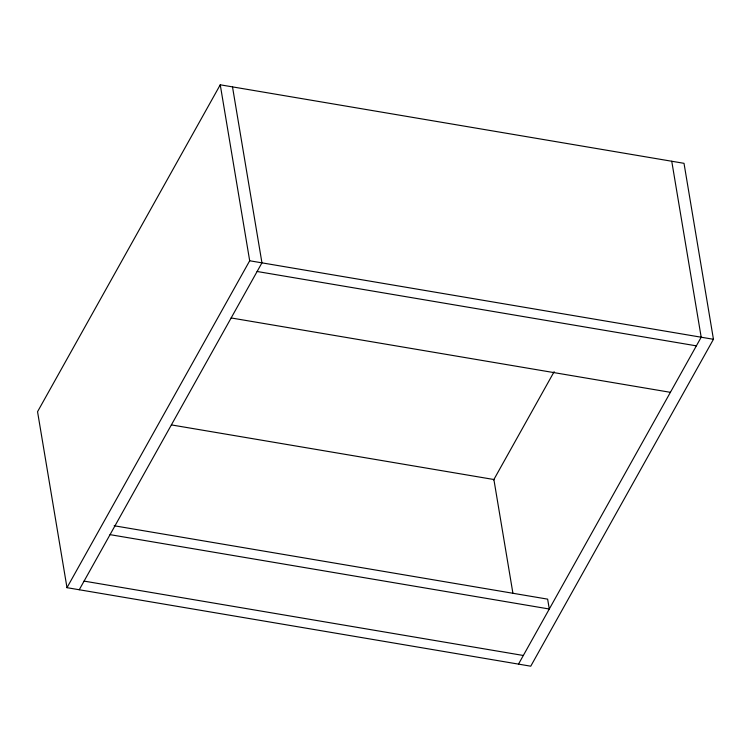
<?xml version="1.0" encoding="UTF-8"?>
<svg xmlns="http://www.w3.org/2000/svg" width="751" height="751" viewBox="0 0 751 751"><rect width="100%" height="100%" fill="white"/><g stroke="black" fill="none" stroke-linecap="round" stroke-linejoin="round"><path stroke-width="1.13" d="M220.25 84.807L37.55 411.708L66.989 587.676L530.75 666.193L713.45 339.292L684.011 163.324L220.25 84.807L249.689 260.775L66.989 587.676M79.249 589.751L261.949 262.85L232.5 86.881M493.623 479.983L554.144 371.689M518.5 664.119L701.19 337.218L671.751 161.249M249.689 260.775L713.45 339.292M257.114 271.486L696.365 345.854M231.148 317.955L670.399 392.322M171.378 424.906L493.886 479.514L512.933 593.374M114.171 525.756L547.639 599.148L549.291 609.014L110.04 534.646M84.074 581.105L523.325 655.482"/></g></svg>
